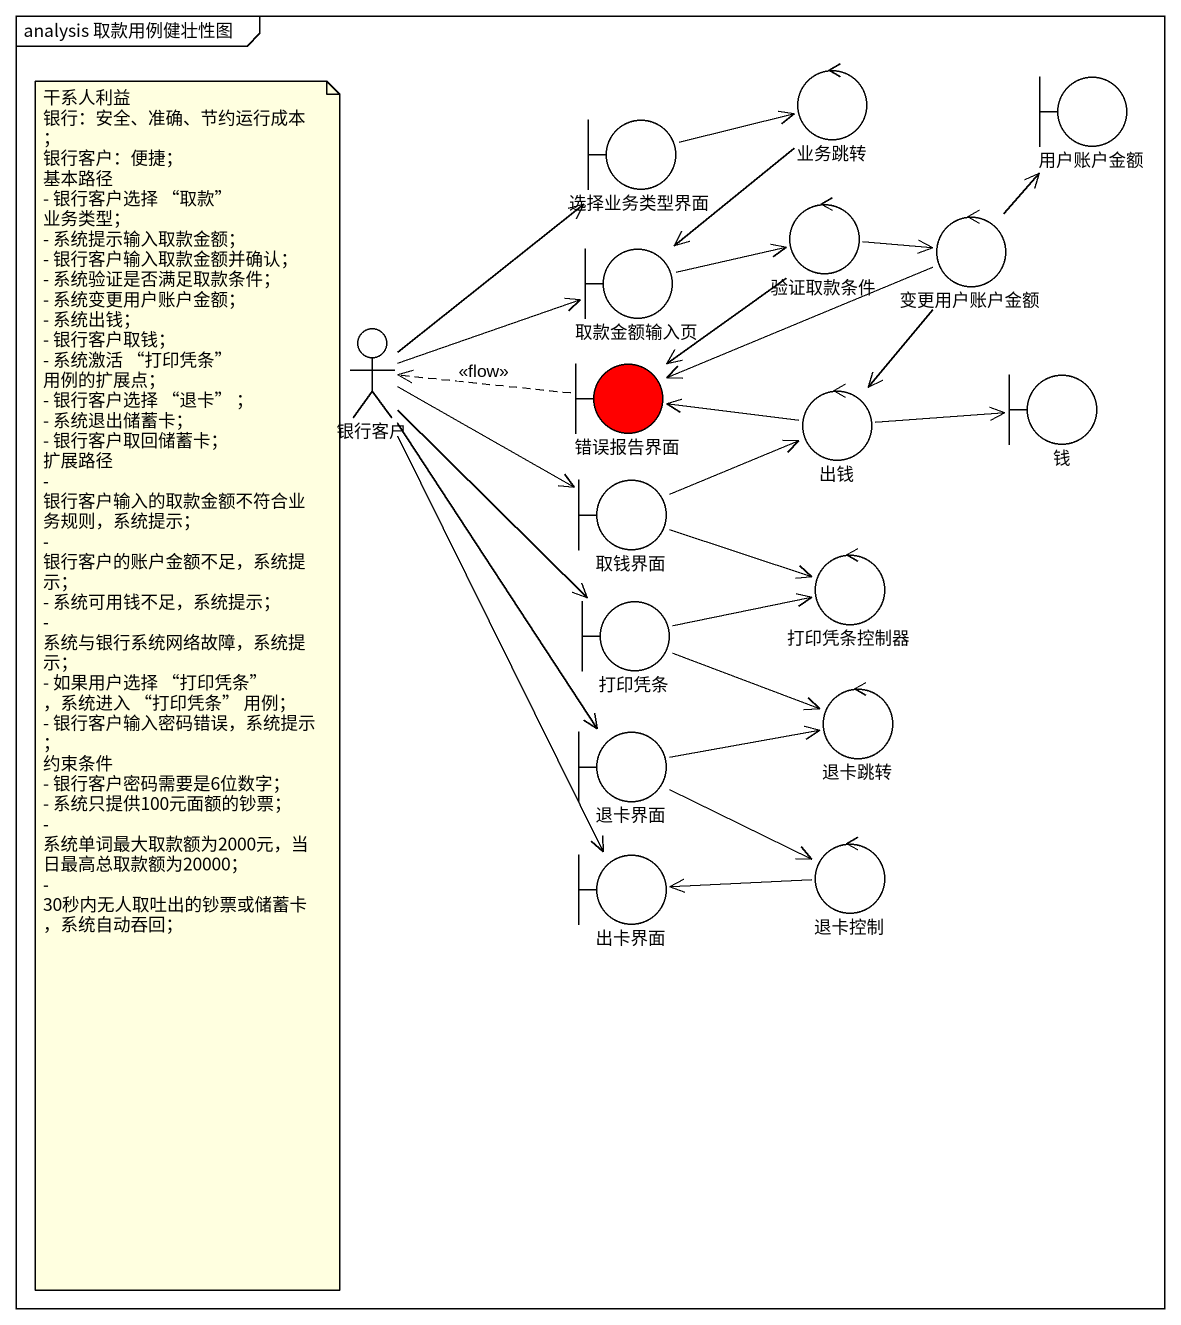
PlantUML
@startuml
mainframe analysis 取款用例健壮性图
control 业务跳转
boundary 用户账户金额
boundary 选择业务类型界面
control 验证取款条件
control 变更用户账户金额
boundary 取款金额输入页
actor 银行客户
boundary 错误报告界面 #FF0000
control 出钱
boundary 钱
boundary 取钱界面
control 打印凭条控制器
boundary 打印凭条
boundary 退卡界面
control 退卡跳转
boundary 出卡界面
control 退卡控制
业务跳转 --> 取款金额输入页
选择业务类型界面 -right-> 业务跳转
验证取款条件 -right-> 变更用户账户金额
验证取款条件 --> 错误报告界面
变更用户账户金额 -up-> 用户账户金额
变更用户账户金额 -left-> 错误报告界面
变更用户账户金额 --> 出钱
取款金额输入页 -right-> 验证取款条件
银行客户 -up-> 选择业务类型界面
银行客户 -right-> 取款金额输入页
银行客户 -right-> 取钱界面
银行客户 --> 打印凭条
银行客户 --> 退卡界面
银行客户 --> 出卡界面
错误报告界面 .left.> 银行客户 : <<flow>>
出钱 -left-> 错误报告界面
出钱 -right-> 钱
取钱界面 -right-> 出钱
取钱界面 -right-> 打印凭条控制器
打印凭条 -right-> 打印凭条控制器
打印凭条 -right-> 退卡跳转
退卡界面 -right-> 退卡跳转
退卡界面 -right-> 退卡控制
退卡控制 -left-> 出卡界面
note as N1
  干系人利益
  银行：安全、准确、节约运行成本；
  银行客户：便捷；
  基本路径
  - 银行客户选择 “取款” 业务类型；
  - 系统提示输入取款金额；
  - 银行客户输入取款金额并确认；
  - 系统验证是否满足取款条件；
  - 系统变更用户账户金额；
  - 系统出钱；
  - 银行客户取钱；
  - 系统激活 “打印凭条” 用例的扩展点；
  - 银行客户选择 “退卡” ；
  - 系统退出储蓄卡；
  - 银行客户取回储蓄卡；
  扩展路径
  - 银行客户输入的取款金额不符合业务规则，系统提示；
  - 银行客户的账户金额不足，系统提示；
  - 系统可用钱不足，系统提示；
  - 系统与银行系统网络故障，系统提示；
  - 如果用户选择 “打印凭条” ，系统进入 “打印凭条” 用例；
  - 银行客户输入密码错误，系统提示 ；
  约束条件
  - 银行客户密码需要是6位数字；
  - 系统只提供100元面额的钞票；
  - 系统单词最大取款额为2000元，当日最高总取款额为20000；
  - 30秒内无人取吐出的钞票或储蓄卡，系统自动吞回；
end note
@enduml
